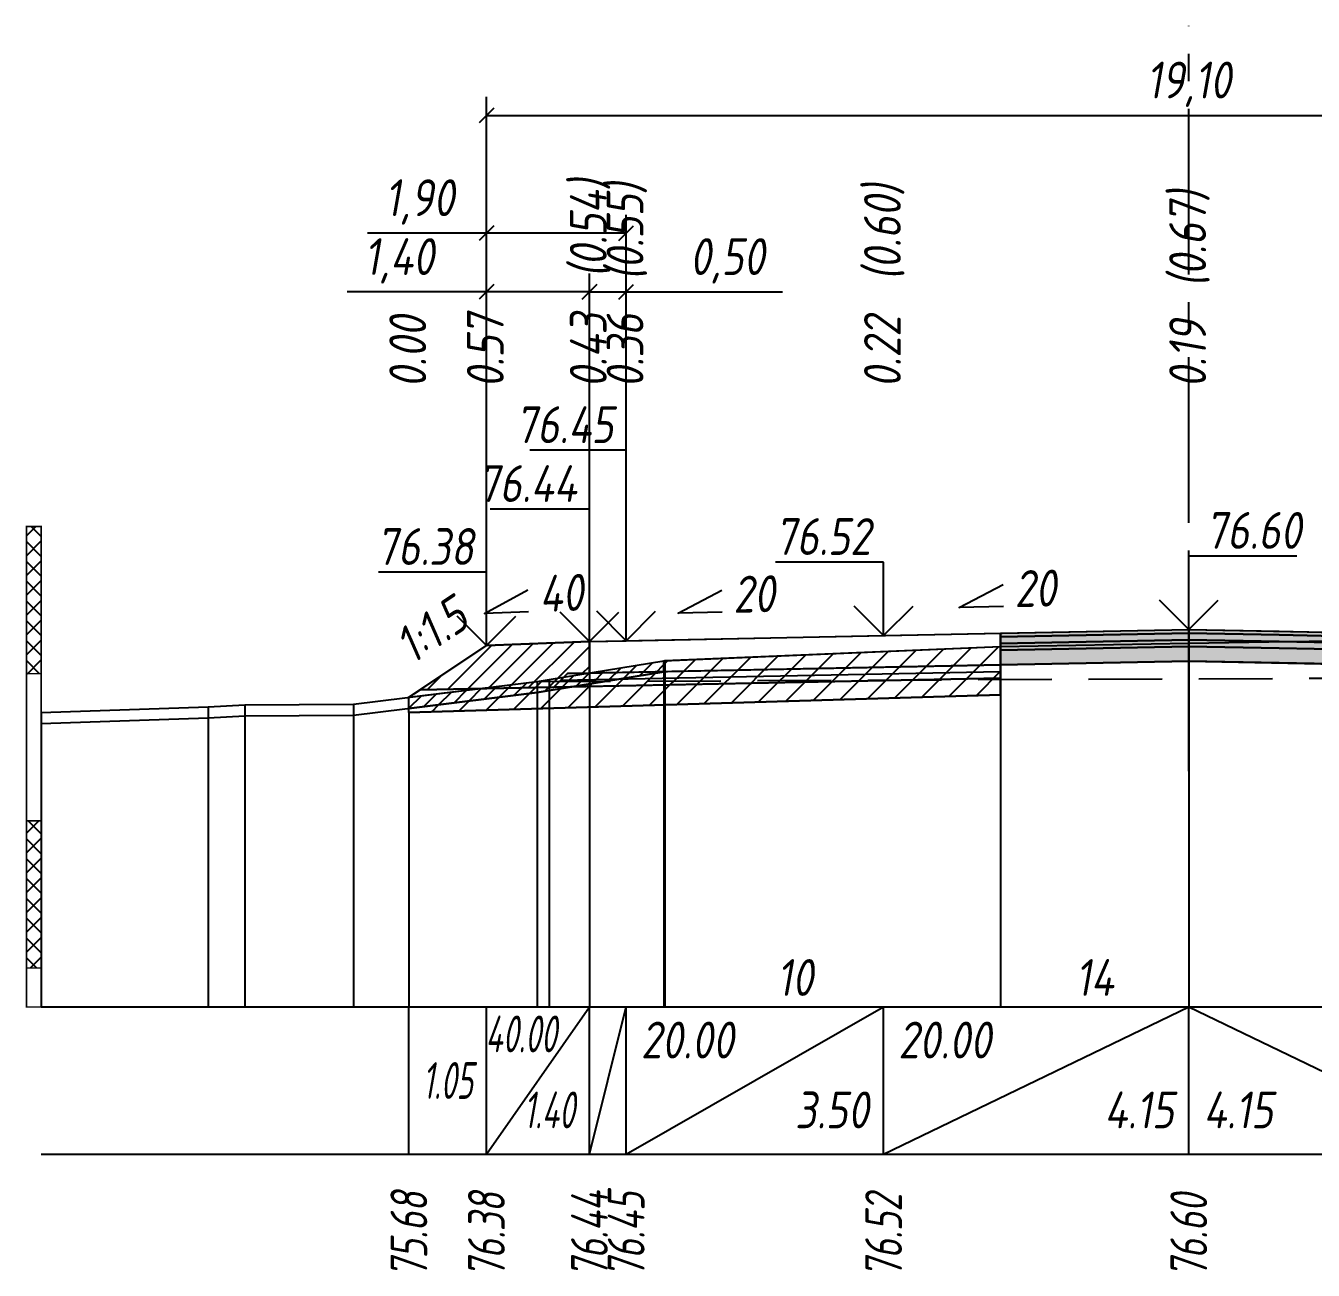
# Model space of a CAD drawing. Extents: x -717 to 1451, y -133302 to 233.
# Drawn here: x 78.9 to 166.5, y -17169.9 to -17085.3 of the extents above; entities that cross this region are included whole.
import ezdxf
from ezdxf.enums import TextEntityAlignment as Align

# ---------------------------------------------------------------- set-up
doc = ezdxf.new("R2010")
doc.units = 0
doc.linetypes.add('осевая2', pattern=[1.125, 0.75, -0.125, 0.125, -0.125])
doc.linetypes.add('штриховая', pattern=[0.75, 0.5, -0.25])
for name, color, linetype in [('Интерполированный поперечник', 2, 'Continuous'), ('Код_514', 1, 'Continuous'), ('Контур_0', 7, 'Continuous'), ('Контур_2521', 7, 'Continuous'), ('Контур_2564', 7, 'Continuous'), ('Контур_2660', 7, 'Continuous'), ('Контур_2665', 7, 'Continuous'), ('Контур_400', 7, 'Continuous'), ('Контур_508', 7, 'Continuous'), ('Контур_512', 7, 'Continuous'), ('Контур_513', 7, 'Continuous'), ('Контур_818', 7, 'Continuous'), ('Красный поперечник', 1, 'Continuous'), ('Линейка абсолютных высот', 7, 'Continuous'), ('Объём_2501', 7, 'Continuous'), ('Объём_2564', 7, 'Continuous'), ('Объём_2650', 7, 'Continuous'), ('Объём_2660', 7, 'Continuous'), ('Объём_2661', 7, 'Continuous'), ('Объём_2665', 7, 'Continuous'), ('Объём_2666', 7, 'Continuous'), ('Объём_2667', 7, 'Continuous'), ('Объём_2668', 7, 'Continuous'), ('Объём_2669', 7, 'Continuous'), ('Объём_2675', 7, 'Continuous'), ('Объём_2753', 7, 'Continuous'), ('Ось', 1, 'осевая2'), ('Откосы', 7, 'Continuous'), ('Отметки покрытия', 7, 'Continuous'), ('Рабочие отметки', 7, 'Continuous'), ('Рабочие отметки доп.', 7, 'Continuous'), ('Слои выравнивания', 7, 'Continuous'), ('Таблица', 7, 'Continuous'), ('Уклоны проезжей части', 7, 'Continuous'), ('Черный поперечник', 3, 'Continuous')]:
    doc.layers.add(name, color=color, linetype=linetype)
for name, color, linetype, true_color in [('Контур_2540', 2, 'Continuous', 0xffff00), ('Контур_2560', 2, 'Continuous', 0xffff00), ('Контур_2561', 7, 'Continuous', 0xff8040), ('Контур_2562', 3, 'Continuous', 0x00ff00), ('Контур_2563', 7, 'Continuous', 0xff8000), ('Контур_2570', 7, 'Continuous', 0x80ff00), ('Контур_2725', 7, 'Continuous', 0x323232), ('Контур_2736', 4, 'Continuous', 0x00ffff), ('Контур_2737', 4, 'Continuous', 0x00ffff), ('Контур_2738', 4, 'Continuous', 0x00ffff), ('Контур_2739', 4, 'Continuous', 0x00ffff), ('Контур_2741', 4, 'Continuous', 0x00ffff), ('Контур_2742', 4, 'Continuous', 0x00ffff), ('Контур_2743', 4, 'Continuous', 0x00ffff), ('Контур_2744', 7, 'Continuous', 0xa4ffff), ('Контур_2745', 7, 'Continuous', 0xa4ffff), ('Контур_2747', 4, 'Continuous', 0x00ffff), ('Контур_2748', 4, 'Continuous', 0x00ffff), ('Контур_2749', 4, 'Continuous', 0x00ffff), ('Контур_2750', 4, 'Continuous', 0x00ffff), ('Контур_2751', 4, 'Continuous', 0x00ffff), ('Контур_2752', 4, 'Continuous', 0x00ffff), ('Контур_2760', 7, 'Continuous', 0x323232), ('Контур_2761', 7, 'Continuous', 0x323232), ('Контур_2762', 7, 'Continuous', 0x323232), ('Контур_2763', 7, 'Continuous', 0x323232), ('Контур_402', 7, 'Continuous', 0xff6464), ('Контур_703', 4, 'Continuous', 0x00ffff), ('Контур_705', 4, 'Continuous', 0x00ffff), ('Контур_707', 4, 'Continuous', 0x00ffff), ('Контур_720', 131, 'Continuous', 0xaaffff), ('Объём_2500', 7, 'Continuous', 0xc0c0c0), ('Объём_2520', 7, 'Continuous', 0x80ffff), ('Объём_2540', 2, 'Continuous', 0xffff00), ('Объём_2560', 2, 'Continuous', 0xffff00), ('Объём_2561', 7, 'Continuous', 0xff8040), ('Объём_2562', 3, 'Continuous', 0x00ff00), ('Объём_2563', 7, 'Continuous', 0xff8000), ('Объём_2570', 7, 'Continuous', 0x80ff00), ('Объём_2600', 7, 'Continuous', 0x808000), ('Объём_2746', 2, 'Continuous', 0xffff00)]:
    doc.layers.add(name, color=color, linetype=linetype, true_color=true_color)
doc.styles.get("Standard").update_dxf_attribs({"font": 'txt', "height": 2.5})
doc.styles.add('М', font='romand.shx', dxfattribs={"width": 0.8, "oblique": 10, "height": 2.5})
doc.dimstyles.new('ISO-25', dxfattribs={"dimtxt": 2.5, "dimasz": 2.5, "dimexe": 1.25, "dimexo": 0.625, "dimtad": 1, "dimtxsty": 'Standard', "dimcen": 2.5, "dimadec": 0, "dimazin": 0, "dimtfac": 1, "dimtmove": 0, "dimatfit": 3, "dimfxl": 1, "dimarcsym": 0})

# ---------------------------------------------------------------- blocks, each defined once
blk = doc.blocks.new('_Oblique')
at = {"color": 0, "linetype": 'ByBlock', "lineweight": -2}
blk.add_line((-0.5, -0.5), (0.5, 0.5), dxfattribs=at)
blk = doc.blocks.new('*D402')
at = {"color": 0, "lineweight": -2, "transparency": 16777216}
for p, q in [((110.274, -17126.882), (110.274, -17102.162)), ((117.274, -17126.602), (117.274, -17102.162)), ((110.274, -17103.412), (100.799, -17103.412)), ((117.274, -17103.412), (110.274, -17103.412))]:
    blk.add_line(p, q, dxfattribs=at)
at = {"layer": 'Defpoints', "color": 0, "transparency": 16777216}
for p in [(117.274, -17103.412), (117.274, -17127.227), (110.274, -17127.507)]:
    blk.add_point(p, dxfattribs=at)
at = {"color": 0, "lineweight": -2, "transparency": 16777216, "rotation": 180}
blk.add_blockref('_Oblique', (110.274, -17103.412), dxfattribs=at)
at = {"color": 0, "lineweight": -2, "transparency": 16777216}
blk.add_blockref('_Oblique', (117.274, -17103.412), dxfattribs=at)
at = {"color": 0, "transparency": 16777216, "insert": (104.339, -17101.299), "char_height": 2.5, "width": 8.75, "attachment_point": 5, "style": 'М'}
blk.add_mtext('1,40', dxfattribs=at)
blk = doc.blocks.new('*D404')
at = {"color": 0, "lineweight": -2, "transparency": 16777216}
for p, q in [((117.274, -17126.602), (117.274, -17102.162)), ((119.774, -17126.552), (119.774, -17102.162)), ((117.274, -17103.412), (119.774, -17103.412)), ((119.774, -17103.412), (130.41, -17103.412))]:
    blk.add_line(p, q, dxfattribs=at)
at = {"layer": 'Defpoints', "color": 0, "transparency": 16777216}
for p in [(119.774, -17103.412), (117.274, -17127.227), (119.774, -17127.177)]:
    blk.add_point(p, dxfattribs=at)
at = {"color": 0, "lineweight": -2, "transparency": 16777216, "rotation": 180}
blk.add_blockref('_Oblique', (117.274, -17103.412), dxfattribs=at)
at = {"color": 0, "lineweight": -2, "transparency": 16777216}
blk.add_blockref('_Oblique', (119.774, -17103.412), dxfattribs=at)
at = {"color": 0, "transparency": 16777216, "insert": (126.649, -17101.299), "char_height": 2.5, "width": 9.16667, "attachment_point": 5, "style": 'М'}
blk.add_mtext('0,50', dxfattribs=at)
blk = doc.blocks.new('*D407')
at = {"color": 0, "lineweight": -2, "transparency": 16777216}
for p, q in [((110.274, -17126.882), (110.274, -17098.162)), ((119.774, -17126.552), (119.774, -17098.162)), ((110.274, -17099.412), (102.193, -17099.412)), ((119.774, -17099.412), (110.274, -17099.412))]:
    blk.add_line(p, q, dxfattribs=at)
at = {"layer": 'Defpoints', "color": 0, "transparency": 16777216}
for p in [(119.774, -17099.412), (119.774, -17127.177), (110.274, -17127.507)]:
    blk.add_point(p, dxfattribs=at)
at = {"color": 0, "lineweight": -2, "transparency": 16777216, "rotation": 180}
blk.add_blockref('_Oblique', (110.274, -17099.412), dxfattribs=at)
at = {"color": 0, "lineweight": -2, "transparency": 16777216}
blk.add_blockref('_Oblique', (119.774, -17099.412), dxfattribs=at)
at = {"color": 0, "transparency": 16777216, "insert": (105.733, -17097.299), "char_height": 2.5, "width": 8.75, "attachment_point": 5, "style": 'М'}
blk.add_mtext('1,90', dxfattribs=at)
blk = doc.blocks.new('*D408')
at = {"color": 0, "lineweight": -2, "transparency": 16777216}
for p, q in [((110.274, -17126.882), (110.274, -17090.162)), ((205.774, -17126.882), (205.774, -17090.162)), ((110.274, -17091.412), (205.774, -17091.412))]:
    blk.add_line(p, q, dxfattribs=at)
at = {"layer": 'Defpoints', "color": 0, "transparency": 16777216}
for p in [(205.774, -17091.412), (110.274, -17127.507), (205.774, -17127.507)]:
    blk.add_point(p, dxfattribs=at)
at = {"color": 0, "lineweight": -2, "transparency": 16777216, "rotation": 180}
blk.add_blockref('_Oblique', (110.274, -17091.412), dxfattribs=at)
at = {"color": 0, "lineweight": -2, "transparency": 16777216}
blk.add_blockref('_Oblique', (205.774, -17091.412), dxfattribs=at)
at = {"color": 0, "transparency": 16777216, "insert": (158.024, -17089.299), "char_height": 2.5, "width": 10.41667, "attachment_point": 5, "style": 'М'}
blk.add_mtext('19,10', dxfattribs=at)

msp = doc.modelspace()

# ---------------------------------------------------------------- hatches: boundary and pattern name
at = {"layer": 'Линейка абсолютных высот'}
h = msp.add_hatch(dxfattribs=at)
h.set_pattern_fill('ANSI37', scale=0.3, style=0)
h.paths.add_polyline_path([(80, -17129.353), (80, -17119.353), (79, -17119.353), (79, -17129.353)])
h = msp.add_hatch(dxfattribs=at)
h.set_pattern_fill('ANSI37', scale=0.3, style=0)
h.paths.add_polyline_path([(80, -17149.353), (80, -17139.353), (79, -17139.353), (79, -17149.353)])
at = {"layer": 'Объём_2563'}
h = msp.add_hatch(dxfattribs=at)
h.set_pattern_fill('ANSI31', color=256, scale=0.3)
h.paths.add_polyline_path([(110.274, -17127.445), (117.274, -17127.165), (117.274, -17129.315), (115.774, -17129.345), (114.855, -17130.263), (105.774, -17130.445)])
at = {"layer": 'Объём_2570'}
h = msp.add_hatch(dxfattribs=at)
h.set_pattern_fill('ANSI31', color=256, scale=0.2)
h.paths.add_polyline_path([(122.335, -17129.22), (114.533, -17130.505), (113.711, -17130.634), (105, -17131.71), (105, -17130.96), (113.711, -17129.884), (114.533, -17129.755), (122.335, -17128.47)])
at = {"layer": 'Объём_2600'}
h = msp.add_hatch(dxfattribs=at)
h.set_pattern_fill('ANSI31', color=6, scale=0.4)
h.paths.add_polyline_path([(113.711, -17130.634), (114.533, -17130.505), (122.335, -17129.22), (122.335, -17128.47), (145.232, -17127.505), (145.232, -17130.784), (105, -17131.99), (105, -17131.71)])
at = {"layer": 'Слои выравнивания'}
for color, points in [(2, [(145.232, -17126.606), (158.024, -17126.35), (158.024, -17126.6), (145.232, -17126.856)]), (2, [(158.024, -17126.35), (164.178, -17126.473), (168.932, -17126.568), (169.316, -17126.576), (178.774, -17126.765), (193.935, -17127.068), (193.935, -17127.318), (178.774, -17127.015), (169.316, -17126.826), (168.932, -17126.818), (164.178, -17126.723), (158.024, -17126.6)]), (3, [(145.232, -17126.856), (158.024, -17126.6), (158.024, -17127.05), (145.232, -17127.306)]), (4, [(145.232, -17127.306), (158.024, -17127.05), (158.024, -17127.5), (145.232, -17127.756)]), (3, [(158.024, -17126.6), (164.178, -17126.723), (168.932, -17126.818), (169.316, -17126.826), (178.774, -17127.015), (193.935, -17127.318), (193.935, -17127.768), (178.774, -17127.465), (169.316, -17127.276), (168.932, -17127.268), (164.178, -17127.173), (158.024, -17127.05)]), (4, [(158.024, -17127.05), (164.178, -17127.173), (168.932, -17127.268), (169.316, -17127.276), (178.774, -17127.465), (193.935, -17127.768), (193.935, -17128.218), (178.774, -17127.915), (169.316, -17127.726), (168.932, -17127.718), (164.178, -17127.623), (158.024, -17127.5)]), (5, [(145.232, -17127.756), (158.024, -17127.5), (158.024, -17128.5), (145.232, -17128.756)]), (5, [(158.024, -17127.5), (164.178, -17127.623), (168.932, -17127.718), (169.316, -17127.726), (178.774, -17127.915), (193.935, -17128.218), (193.935, -17129.218), (178.774, -17128.915), (169.316, -17128.726), (168.932, -17128.718), (164.178, -17128.623), (158.024, -17128.5)])]:
    msp.add_hatch(color=color, dxfattribs=at).paths.add_polyline_path(points)

# ---------------------------------------------------------------- linework, layer by layer
at = {"layer": 'Интерполированный поперечник', "linetype": 'штриховая', "ltscale": 10, "flags": 128}
msp.add_lwpolyline([(113.711, -17129.884), (224.795, -17129.413)], dxfattribs=at)
at = {"layer": 'Код_514'}
for p, q in [((105, -17162), (105, -17152)), ((110.274, -17162), (110.274, -17152)), ((110.274, -17162), (117.274, -17152)), ((117.274, -17162), (117.274, -17152)), ((117.274, -17162), (119.774, -17152)), ((119.774, -17162), (119.774, -17152)), ((119.774, -17162), (137.274, -17152)), ((137.274, -17162), (137.274, -17152)), ((137.274, -17162), (158.024, -17152)), ((158.024, -17162), (158.024, -17152)), ((158.024, -17152), (178.774, -17162))]:
    msp.add_line(p, q, dxfattribs=at)
at = {"layer": 'Контур_0', "flags": 128}
for points in [[(117.274, -17127.165), (145.232, -17126.606), (145.232, -17128.756), (117.274, -17129.315), (117.274, -17127.165), (117.274, -17127.165)], [(110.274, -17127.445), (105, -17130.96), (105, -17130.96), (105, -17130.96), (105, -17130.96), (105, -17130.96), (105, -17130.96), (105, -17130.96), (105, -17130.96), (105, -17130.96), (105, -17130.96), (105, -17130.96), (105, -17130.96), (105, -17130.96), (105, -17130.96), (105, -17130.96)], [(110.274, -17127.445), (105, -17130.96), (105, -17130.96), (105, -17130.96), (105, -17130.96), (105, -17130.96), (105, -17130.96), (105, -17130.96), (105, -17130.96), (105, -17130.96), (105, -17130.96), (105, -17130.96), (105, -17130.96), (105, -17130.96), (105, -17130.96), (105, -17130.96), (105, -17130.96), (105, -17130.96), (105, -17130.96), (105, -17130.96), (105, -17130.96), (105, -17130.96), (105, -17130.96), (105, -17130.96), (105, -17130.96), (105, -17130.96), (105, -17130.96), (105, -17130.96), (105, -17130.96), (105, -17130.96)], [(115.774, -17129.345), (145.232, -17128.756), (145.232, -17129.656), (114.855, -17130.263), (115.774, -17129.345), (115.774, -17129.345)], [(105.774, -17130.445), (114.855, -17130.263), (115.774, -17129.345), (117.274, -17129.315)]]:
    msp.add_lwpolyline(points, dxfattribs=at)
at = {"layer": 'Контур_2521', "color": 250, "flags": 128}
msp.add_lwpolyline([(115.314, -17129.804), (145.232, -17129.206)], dxfattribs=at)
at = {"layer": 'Контур_2540', "flags": 128}
msp.add_lwpolyline([(105.774, -17130.445), (145.232, -17129.656), (145.232, -17130.784), (105, -17131.99), (105, -17130.96), (105.774, -17130.445), (105.774, -17130.445)], dxfattribs=at)
at = {"layer": 'Контур_2560', "flags": 128}
msp.add_lwpolyline([(110.274, -17127.445), (110.274, -17127.445), (110.274, -17127.445), (117.274, -17127.165)], dxfattribs=at)
at = {"layer": 'Контур_2561', "flags": 128}
msp.add_lwpolyline([(117.274, -17127.165), (117.274, -17127.165), (110.274, -17127.445), (110.274, -17127.445), (117.274, -17127.165)], dxfattribs=at)
at = {"layer": 'Контур_2562', "flags": 128}
msp.add_lwpolyline([(110.274, -17127.445), (110.274, -17127.445), (110.274, -17127.445), (110.274, -17127.445), (110.274, -17127.445)], dxfattribs=at)
at = {"layer": 'Контур_2563', "flags": 128}
msp.add_lwpolyline([(110.274, -17127.445), (117.274, -17127.165), (117.274, -17129.315), (115.774, -17129.345), (114.855, -17130.263), (105.774, -17130.445), (110.274, -17127.445), (110.274, -17127.445)], dxfattribs=at)
at = {"layer": 'Контур_2564', "flags": 128}
msp.add_lwpolyline([(110.274, -17127.445), (117.274, -17127.165)], dxfattribs=at)
at = {"layer": 'Контур_2570', "flags": 128}
msp.add_lwpolyline([(80, -17132.75), (91.358, -17132.352), (93.854, -17132.226), (101.223, -17132.177), (113.711, -17130.634), (113.711, -17130.634), (114.533, -17130.505), (122.335, -17129.22), (122.335, -17128.47), (122.405, -17128.466), (145.232, -17127.505), (158.024, -17127.281), (168.932, -17127.09)], dxfattribs=at)
at = {"layer": 'Контур_2660', "flags": 128}
msp.add_lwpolyline([(105, -17131.99), (145.232, -17130.784)], dxfattribs=at)
at = {"layer": 'Контур_2665', "flags": 128}
msp.add_lwpolyline([(110.274, -17127.445), (110.274, -17127.445)], dxfattribs=at)
at = {"layer": 'Контур_2725', "flags": 128}
msp.add_lwpolyline([(145.232, -17128.756), (158.024, -17128.5), (164.178, -17128.623), (168.932, -17128.718), (169.316, -17128.726), (178.774, -17128.915), (193.935, -17129.218)], dxfattribs=at)
at = {"layer": 'Контур_2736', "flags": 128}
msp.add_lwpolyline([(110.274, -17127.445), (105, -17130.96)], dxfattribs=at)
at = {"layer": 'Контур_2737', "flags": 128}
msp.add_lwpolyline([(105, -17130.96), (105, -17130.96)], dxfattribs=at)
at = {"layer": 'Контур_2738', "flags": 128}
msp.add_lwpolyline([(105, -17130.96), (105, -17130.96)], dxfattribs=at)
at = {"layer": 'Контур_2739', "flags": 128}
msp.add_lwpolyline([(105, -17130.96), (105, -17130.96)], dxfattribs=at)
at = {"layer": 'Контур_2741', "flags": 128}
msp.add_lwpolyline([(105, -17130.96), (105, -17130.96)], dxfattribs=at)
at = {"layer": 'Контур_2742', "flags": 128}
msp.add_lwpolyline([(105, -17130.96), (105, -17130.96)], dxfattribs=at)
at = {"layer": 'Контур_2743', "flags": 128}
msp.add_lwpolyline([(105, -17130.96), (105, -17130.96)], dxfattribs=at)
at = {"layer": 'Контур_2744', "flags": 128}
msp.add_lwpolyline([(105, -17130.96), (105, -17130.96)], dxfattribs=at)
msp.add_lwpolyline([(105, -17130.96), (105, -17130.96)], dxfattribs=at)
msp.add_lwpolyline([(105, -17130.96), (105, -17130.96)], dxfattribs=at)
msp.add_lwpolyline([(105, -17130.96), (105, -17130.96)], dxfattribs=at)
msp.add_lwpolyline([(105, -17130.96), (105, -17130.96)], dxfattribs=at)
msp.add_lwpolyline([(105, -17130.96), (105, -17130.96)], dxfattribs=at)
at = {"layer": 'Контур_2745', "flags": 128}
msp.add_lwpolyline([(105, -17130.96), (105, -17130.96)], dxfattribs=at)
msp.add_lwpolyline([(105, -17130.96), (105, -17130.96)], dxfattribs=at)
msp.add_lwpolyline([(105, -17130.96), (105, -17130.96)], dxfattribs=at)
msp.add_lwpolyline([(105, -17130.96), (105, -17130.96)], dxfattribs=at)
msp.add_lwpolyline([(105, -17130.96), (105, -17130.96)], dxfattribs=at)
msp.add_lwpolyline([(105, -17130.96), (105, -17130.96)], dxfattribs=at)
at = {"layer": 'Контур_2747', "flags": 128}
msp.add_lwpolyline([(105, -17130.96), (105, -17130.96)], dxfattribs=at)
at = {"layer": 'Контур_2748', "flags": 128}
msp.add_lwpolyline([(105, -17130.96), (105, -17130.96)], dxfattribs=at)
at = {"layer": 'Контур_2749', "flags": 128}
msp.add_lwpolyline([(105, -17130.96), (105, -17130.96)], dxfattribs=at)
at = {"layer": 'Контур_2750', "flags": 128}
msp.add_lwpolyline([(105, -17130.96), (105, -17130.96)], dxfattribs=at)
at = {"layer": 'Контур_2751', "flags": 128}
msp.add_lwpolyline([(105, -17130.96), (105, -17130.96)], dxfattribs=at)
at = {"layer": 'Контур_2752', "flags": 128}
msp.add_lwpolyline([(105, -17130.96), (105, -17130.96)], dxfattribs=at)
at = {"layer": 'Контур_2760', "flags": 128}
msp.add_lwpolyline([(145.232, -17126.606), (158.024, -17126.35), (164.178, -17126.473), (168.932, -17126.568), (169.316, -17126.576), (178.774, -17126.765), (193.935, -17127.068)], dxfattribs=at)
at = {"layer": 'Контур_2761', "flags": 128}
msp.add_lwpolyline([(145.232, -17126.856), (158.024, -17126.6), (164.178, -17126.723), (168.932, -17126.818), (169.316, -17126.826), (178.774, -17127.015), (193.935, -17127.318)], dxfattribs=at)
at = {"layer": 'Контур_2762', "flags": 128}
msp.add_lwpolyline([(145.232, -17127.306), (158.024, -17127.05), (164.178, -17127.173), (168.932, -17127.268), (169.316, -17127.276), (178.774, -17127.465), (193.935, -17127.768)], dxfattribs=at)
at = {"layer": 'Контур_2763', "flags": 128}
msp.add_lwpolyline([(145.232, -17127.756), (158.024, -17127.5), (164.178, -17127.623), (168.932, -17127.718), (169.316, -17127.726), (178.774, -17127.915), (193.935, -17128.218)], dxfattribs=at)
at = {"layer": 'Контур_400', "flags": 128}
for points in [[(117.274, -17127.165), (119.774, -17127.115), (119.774, -17127.115), (119.774, -17127.115), (119.774, -17127.115), (119.774, -17127.115), (119.774, -17127.115), (137.274, -17126.765), (158.024, -17126.35)], [(158.024, -17126.35), (178.774, -17126.765), (196.274, -17127.115), (196.274, -17127.115), (196.274, -17127.115), (196.274, -17127.115), (196.274, -17127.115), (196.274, -17127.115), (198.774, -17127.165)]]:
    msp.add_lwpolyline(points, dxfattribs=at)
at = {"layer": 'Контур_402', "flags": 128}
msp.add_lwpolyline([(105, -17131.99), (145.232, -17130.784), (145.232, -17128.756), (158.024, -17128.5), (193.935, -17129.218), (193.935, -17131.477), (212.665, -17132.039)], dxfattribs=at)
at = {"layer": 'Контур_508', "flags": 128}
msp.add_lwpolyline([(105, -17131.99), (145.232, -17130.784), (145.232, -17128.756), (158.024, -17128.5), (193.935, -17129.218), (193.935, -17131.477), (212.665, -17132.039), (212.665, -17131.762), (214.25, -17131.762), (217.729, -17129.443)], dxfattribs=at)
at = {"layer": 'Контур_512', "flags": 128}
msp.add_lwpolyline([(105, -17131.99), (145.232, -17130.784)], dxfattribs=at)
at = {"layer": 'Контур_513', "flags": 128}
msp.add_lwpolyline([(105, -17131.99), (145.232, -17130.784), (145.232, -17128.756), (158.024, -17128.5), (193.935, -17129.218), (193.935, -17131.477), (212.665, -17132.039), (212.665, -17131.762), (214.25, -17131.762), (217.729, -17129.443)], dxfattribs=at)
at = {"layer": 'Контур_703', "flags": 128}
for points in [[(110.274, -17127.445), (105, -17130.96)], [(105, -17130.96), (105, -17130.96)]]:
    msp.add_lwpolyline(points, dxfattribs=at)
at = {"layer": 'Контур_705', "flags": 128}
msp.add_lwpolyline([(105, -17130.96), (105, -17130.96)], dxfattribs=at)
at = {"layer": 'Контур_707', "flags": 128}
msp.add_lwpolyline([(105, -17130.96), (105, -17130.96)], dxfattribs=at)
at = {"layer": 'Контур_720', "flags": 128}
msp.add_lwpolyline([(105, -17130.96), (105, -17130.96)], dxfattribs=at)
at = {"layer": 'Контур_818', "flags": 128}
msp.add_lwpolyline([(105, -17131.71), (113.711, -17130.634), (113.711, -17130.634), (114.533, -17130.505), (122.335, -17129.22), (122.335, -17128.47), (122.405, -17128.466), (145.232, -17127.505), (158.024, -17127.281), (168.932, -17127.09), (169.316, -17127.097), (193.935, -17127.538), (194.787, -17127.578), (216.166, -17128.701), (216.166, -17129.451), (216.79, -17129.509), (217.729, -17129.586)], dxfattribs=at)
at = {"layer": 'Красный поперечник'}
for p, q in [((137.274, -17126.765), (158.024, -17126.35)), ((158.024, -17126.35), (178.774, -17126.765)), ((110.274, -17127.445), (117.274, -17127.165)), ((117.274, -17127.165), (119.774, -17127.115)), ((119.774, -17127.115), (137.274, -17126.765)), ((105, -17130.96), (110.274, -17127.445)), ((145.232, -17130.784), (145.232, -17152)), ((105, -17131.99), (105, -17152))]:
    msp.add_line(p, q, dxfattribs=at)
at = {"layer": 'Линейка абсолютных высот', "color": 7, "const_width": 0.1, "flags": 128}
for points in [[(80, -17129.353), (80, -17119.353), (79, -17119.353), (79, -17129.353), (80, -17129.353)], [(80, -17139.353), (80, -17129.353), (79, -17129.353), (79, -17139.353), (80, -17139.353)], [(80, -17149.353), (80, -17139.353), (79, -17139.353), (79, -17149.353), (80, -17149.353)], [(80, -17152), (80, -17149.353), (79, -17149.353), (79, -17152), (80, -17152)]]:
    msp.add_lwpolyline(points, dxfattribs=at)
at = {"layer": 'Объём_2500', "flags": 128}
msp.add_lwpolyline([(117.274, -17127.165), (145.232, -17126.606), (145.232, -17128.756), (117.274, -17129.315), (117.274, -17127.165), (117.274, -17127.165)], dxfattribs=at)
at = {"layer": 'Объём_2501', "flags": 128}
for points in [[(117.274, -17127.165), (119.774, -17127.115), (119.774, -17127.115), (119.774, -17127.115), (119.774, -17127.115), (119.774, -17127.115), (119.774, -17127.115), (137.274, -17126.765), (158.024, -17126.35)], [(158.024, -17126.35), (178.774, -17126.765), (196.274, -17127.115), (196.274, -17127.115), (196.274, -17127.115), (196.274, -17127.115), (196.274, -17127.115), (196.274, -17127.115), (198.774, -17127.165)]]:
    msp.add_lwpolyline(points, dxfattribs=at)
at = {"layer": 'Объём_2520', "color": 250, "flags": 128}
msp.add_lwpolyline([(115.774, -17129.345), (145.232, -17128.756), (145.232, -17129.656), (114.855, -17130.263), (115.774, -17129.345), (115.774, -17129.345)], dxfattribs=at)
at = {"layer": 'Объём_2540', "flags": 128}
msp.add_lwpolyline([(105.774, -17130.445), (145.232, -17129.656), (145.232, -17130.784), (105, -17131.99), (105, -17130.96), (105.774, -17130.445), (105.774, -17130.445)], dxfattribs=at)
at = {"layer": 'Объём_2560', "flags": 128}
msp.add_lwpolyline([(110.274, -17127.445), (110.274, -17127.445), (110.274, -17127.445), (117.274, -17127.165)], dxfattribs=at)
at = {"layer": 'Объём_2561', "flags": 128}
msp.add_lwpolyline([(117.274, -17127.165), (117.274, -17127.165), (110.274, -17127.445), (110.274, -17127.445), (117.274, -17127.165)], dxfattribs=at)
at = {"layer": 'Объём_2562', "flags": 128}
msp.add_lwpolyline([(110.274, -17127.445), (110.274, -17127.445), (110.274, -17127.445), (110.274, -17127.445), (110.274, -17127.445)], dxfattribs=at)
at = {"layer": 'Объём_2563', "color": 250, "flags": 128}
msp.add_lwpolyline([(110.274, -17127.445), (117.274, -17127.165), (117.274, -17129.315), (115.774, -17129.345), (114.855, -17130.263), (105.774, -17130.445), (110.274, -17127.445), (110.274, -17127.445)], dxfattribs=at)
at = {"layer": 'Объём_2564', "flags": 128}
msp.add_lwpolyline([(110.274, -17127.445), (117.274, -17127.165)], dxfattribs=at)
at = {"layer": 'Объём_2570', "flags": 128}
msp.add_lwpolyline([(122.335, -17129.22), (114.533, -17130.505), (113.711, -17130.634), (105, -17131.71), (105, -17130.96), (113.711, -17129.884), (114.533, -17129.755), (122.335, -17128.47), (122.335, -17129.22), (122.335, -17129.22)], dxfattribs=at)
at = {"layer": 'Объём_2650', "color": 6, "flags": 128}
msp.add_lwpolyline([(113.711, -17130.634), (114.533, -17130.505), (122.335, -17129.22), (122.335, -17128.47), (145.232, -17127.505), (145.232, -17130.784), (105, -17131.99), (105, -17131.71), (113.711, -17130.634), (113.711, -17130.634)], dxfattribs=at)
at = {"layer": 'Объём_2660', "flags": 128}
msp.add_lwpolyline([(105, -17131.99), (145.232, -17130.784)], dxfattribs=at)
at = {"layer": 'Объём_2661', "flags": 128}
msp.add_lwpolyline([(110.274, -17127.445), (105, -17130.96)], dxfattribs=at)
at = {"layer": 'Объём_2665', "flags": 128}
msp.add_lwpolyline([(110.274, -17127.445), (110.274, -17127.445)], dxfattribs=at)
at = {"layer": 'Объём_2666', "flags": 128}
msp.add_lwpolyline([(110.274, -17127.445), (105, -17130.96)], dxfattribs=at)
at = {"layer": 'Объём_2667', "flags": 128}
msp.add_lwpolyline([(105, -17130.96), (105, -17130.96)], dxfattribs=at)
msp.add_lwpolyline([(105, -17130.96), (105, -17130.96)], dxfattribs=at)
at = {"layer": 'Объём_2668', "flags": 128}
msp.add_lwpolyline([(105, -17130.96), (105, -17130.96)], dxfattribs=at)
msp.add_lwpolyline([(105, -17130.96), (105, -17130.96)], dxfattribs=at)
at = {"layer": 'Объём_2669', "flags": 128}
msp.add_lwpolyline([(105, -17130.96), (105, -17130.96)], dxfattribs=at)
msp.add_lwpolyline([(105, -17130.96), (105, -17130.96)], dxfattribs=at)
at = {"layer": 'Объём_2675', "flags": 128}
msp.add_lwpolyline([(105, -17130.96), (105, -17130.96)], dxfattribs=at)
msp.add_lwpolyline([(105, -17130.96), (105, -17130.96)], dxfattribs=at)
msp.add_lwpolyline([(105, -17130.96), (105, -17130.96)], dxfattribs=at)
msp.add_lwpolyline([(105, -17130.96), (105, -17130.96)], dxfattribs=at)
msp.add_lwpolyline([(105, -17130.96), (105, -17130.96)], dxfattribs=at)
msp.add_lwpolyline([(105, -17130.96), (105, -17130.96)], dxfattribs=at)
msp.add_lwpolyline([(105, -17130.96), (105, -17130.96)], dxfattribs=at)
msp.add_lwpolyline([(105, -17130.96), (105, -17130.96)], dxfattribs=at)
msp.add_lwpolyline([(105, -17130.96), (105, -17130.96)], dxfattribs=at)
msp.add_lwpolyline([(105, -17130.96), (105, -17130.96)], dxfattribs=at)
msp.add_lwpolyline([(105, -17130.96), (105, -17130.96)], dxfattribs=at)
msp.add_lwpolyline([(105, -17130.96), (105, -17130.96)], dxfattribs=at)
at = {"layer": 'Объём_2746', "flags": 128}
msp.add_lwpolyline([(113.711, -17130.634), (114.533, -17130.505), (122.335, -17129.22), (122.335, -17128.47), (145.232, -17127.505), (145.232, -17130.784), (105, -17131.99), (105, -17131.71), (113.711, -17130.634), (113.711, -17130.634)], dxfattribs=at)
at = {"layer": 'Объём_2753', "flags": 128}
msp.add_lwpolyline([(145.232, -17126.606), (145.232, -17126.606)], dxfattribs=at)
at = {"layer": 'Ось', "ltscale": 15}
msp.add_line((158.024, -17135.971), (158.024, -17085.321), dxfattribs=at)
at = {"layer": 'Откосы', "color": 1, "flags": 128}
for points in [[(113.138, -17125.153), (110.14, -17125.273), (113.078, -17123.654)], [(126.298, -17125.173), (123.298, -17125.233), (126.268, -17123.673)], [(145.423, -17124.791), (142.423, -17124.85), (145.393, -17123.291)]]:
    msp.add_lwpolyline(points, dxfattribs=at)
at = {"layer": 'Отметки покрытия', "color": 1}
for p, q in [((119.774, -17114.165), (113.224, -17114.165)), ((119.774, -17127.115), (119.774, -17114.165)), ((117.274, -17118.165), (110.524, -17118.165)), ((117.274, -17127.165), (117.274, -17118.165)), ((137.274, -17121.765), (129.924, -17121.765)), ((137.274, -17126.765), (137.274, -17121.765)), ((158.024, -17126.35), (158.024, -17121.35)), ((158.024, -17121.35), (165.374, -17121.35)), ((110.274, -17122.445), (102.924, -17122.445)), ((110.274, -17127.445), (110.274, -17122.445)), ((158.024, -17126.35), (156.024, -17124.35)), ((158.024, -17126.35), (160.024, -17124.35)), ((110.274, -17127.445), (108.274, -17125.445)), ((110.274, -17127.445), (112.274, -17125.445)), ((117.274, -17127.165), (115.274, -17125.165)), ((117.274, -17127.165), (119.274, -17125.165)), ((119.774, -17127.115), (117.774, -17125.115)), ((119.774, -17127.115), (121.774, -17125.115)), ((137.274, -17126.765), (135.274, -17124.765)), ((137.274, -17126.765), (139.274, -17124.765))]:
    msp.add_line(p, q, dxfattribs=at)
at = {"layer": 'Слои выравнивания'}
for p, q in [((158.024, -17126.35), (158.024, -17152)), ((117.274, -17127.165), (117.274, -17152)), ((145.232, -17126.606), (145.232, -17152))]:
    msp.add_line(p, q, dxfattribs=at)
at = {"layer": 'Слои выравнивания', "color": 2, "flags": 128}
for points in [[(145.232, -17126.606), (158.024, -17126.35), (158.024, -17126.6), (145.232, -17126.856)], [(158.024, -17126.35), (164.178, -17126.473), (168.932, -17126.568), (169.316, -17126.576), (178.774, -17126.765), (193.935, -17127.068), (193.935, -17127.318), (178.774, -17127.015), (169.316, -17126.826), (168.932, -17126.818), (164.178, -17126.723), (158.024, -17126.6)]]:
    msp.add_lwpolyline(points, close=True, dxfattribs=at)
at = {"layer": 'Слои выравнивания', "color": 3, "flags": 128}
for points in [[(145.232, -17126.856), (158.024, -17126.6), (158.024, -17127.05), (145.232, -17127.306)], [(158.024, -17126.6), (164.178, -17126.723), (168.932, -17126.818), (169.316, -17126.826), (178.774, -17127.015), (193.935, -17127.318), (193.935, -17127.768), (178.774, -17127.465), (169.316, -17127.276), (168.932, -17127.268), (164.178, -17127.173), (158.024, -17127.05)]]:
    msp.add_lwpolyline(points, close=True, dxfattribs=at)
at = {"layer": 'Слои выравнивания', "color": 4, "flags": 128}
for points in [[(145.232, -17127.306), (158.024, -17127.05), (158.024, -17127.5), (145.232, -17127.756)], [(158.024, -17127.05), (164.178, -17127.173), (168.932, -17127.268), (169.316, -17127.276), (178.774, -17127.465), (193.935, -17127.768), (193.935, -17128.218), (178.774, -17127.915), (169.316, -17127.726), (168.932, -17127.718), (164.178, -17127.623), (158.024, -17127.5)]]:
    msp.add_lwpolyline(points, close=True, dxfattribs=at)
at = {"layer": 'Слои выравнивания', "color": 5, "flags": 128}
for points in [[(145.232, -17127.756), (158.024, -17127.5), (158.024, -17128.5), (145.232, -17128.756)], [(158.024, -17127.5), (164.178, -17127.623), (168.932, -17127.718), (169.316, -17127.726), (178.774, -17127.915), (193.935, -17128.218), (193.935, -17129.218), (178.774, -17128.915), (169.316, -17128.726), (168.932, -17128.718), (164.178, -17128.623), (158.024, -17128.5)]]:
    msp.add_lwpolyline(points, close=True, dxfattribs=at)
at = {"layer": 'Таблица'}
for p, q in [((80, -17152), (242.729, -17152)), ((80, -17162), (242.729, -17162))]:
    msp.add_line(p, q, dxfattribs=at)
at = {"layer": 'Черный поперечник', "color": 7}
for p, q in [((158.024, -17127.281), (158.024, -17152)), ((145.232, -17127.505), (145.232, -17152)), ((122.335, -17128.47), (122.335, -17152)), ((122.405, -17128.466), (122.405, -17152)), ((113.711, -17129.884), (113.711, -17152)), ((114.533, -17129.755), (114.533, -17152)), ((91.358, -17131.602), (91.358, -17152)), ((93.854, -17131.476), (93.854, -17152)), ((101.223, -17131.427), (101.223, -17152)), ((80, -17132), (80, -17152))]:
    msp.add_line(p, q, dxfattribs=at)
at = {"layer": 'Черный поперечник', "flags": 128}
msp.add_lwpolyline([(80, -17132), (91.358, -17131.602), (93.854, -17131.476), (101.223, -17131.427), (113.711, -17129.884), (114.533, -17129.755), (122.335, -17128.47), (122.405, -17128.466), (145.232, -17127.505), (158.024, -17127.281), (168.932, -17127.09), (169.316, -17127.097), (193.935, -17127.538), (194.787, -17127.578), (216.166, -17128.701), (216.79, -17128.759), (224.795, -17129.413), (230.885, -17128.597), (233.861, -17128.228), (240.421, -17128.205), (242.729, -17128.087)], dxfattribs=at)

# ---------------------------------------------------------------- texts
at = {"layer": 'Код_514', "style": 'М', "oblique": 10}
for s, width, p in [('40.00', 0.6, (110.196, -17152.586)), ('20.00', 0.8, (120.774, -17153)), ('20.00', 0.8, (138.274, -17153))]:
    msp.add_text(s, height=2.5, dxfattribs=dict(at, width=width)).set_placement(p, align=Align.TOP_LEFT)
at = {"layer": 'Код_514', "style": 'М', "oblique": 10, "width": 0.6}
msp.add_text('1.05', height=2.5, dxfattribs=at).set_placement((107.637, -17157), align=Align.MIDDLE_CENTER)
at = {"layer": 'Код_514', "style": 'М', "oblique": 10}
for s, width, p in [('1.40', 0.6, (116.274, -17161)), ('3.50', 0.8, (136.274, -17161)), ('4.15', 0.8, (157.024, -17161))]:
    msp.add_text(s, height=2.5, dxfattribs=dict(at, width=width)).set_placement(p, align=Align.BOTTOM_RIGHT)
at = {"layer": 'Код_514', "style": 'М', "oblique": 10, "width": 0.8}
msp.add_text('4.15', height=2.5, dxfattribs=at).set_placement((159.024, -17161), align=Align.BOTTOM_LEFT)
at = {"layer": 'Код_514', "style": 'М', "oblique": 10, "width": 0.7}
for s, p in [('75.68', (105, -17170.382)), ('76.38', (110.274, -17170.382)), ('76.44', (117.274, -17170.382)), ('76.45', (119.774, -17170.382)), ('76.52', (137.274, -17170.382)), ('76.60', (158.024, -17170.382))]:
    msp.add_text(s, height=2.5, rotation=90, dxfattribs=at).set_placement(p, align=Align.MIDDLE_LEFT)
at = {"layer": 'Отметки покрытия', "color": 1, "style": 'М', "oblique": 10, "width": 0.8}
for s, p in [('76.45', (118.915, -17114.433)), ('76.44', (116.415, -17118.433)), ('76.38', (109.415, -17122.713)), ('76.52', (136.415, -17122.033))]:
    msp.add_text(s, height=2.5, dxfattribs=at).set_placement(p, align=Align.BOTTOM_RIGHT)
msp.add_text('76.60', height=2.5, dxfattribs=at).set_placement((159.165, -17121.618), align=Align.BOTTOM_LEFT)
at = {"layer": 'Рабочие отметки', "color": 1, "style": 'М', "oblique": 10, "width": 0.8}
for s, p in [('0.00', (104.922, -17109.915)), ('0.57', (110.196, -17109.915)), ('0.43', (117.196, -17109.915)), ('0.36', (119.696, -17109.915)), ('0.22', (137.196, -17109.915)), ('0.19', (157.946, -17109.915))]:
    msp.add_text(s, height=2.5, rotation=90, dxfattribs=at).set_placement(p, align=Align.MIDDLE_LEFT)
at = {"layer": 'Рабочие отметки доп.', "color": 1, "style": 'М', "oblique": 10, "width": 0.8}
for s, p in [('(0.54)', (117.196, -17102.415)), ('(0.55)', (119.696, -17102.615)), ('(0.60)', (137.196, -17102.615)), ('(0.67)', (157.946, -17103.065))]:
    msp.add_text(s, height=2.5, rotation=90, dxfattribs=at).set_placement(p, align=Align.MIDDLE_LEFT)
at = {"layer": 'Слои выравнивания', "style": 'М', "oblique": 10, "width": 0.8}
for s, p in [('10', (131.253, -17152)), ('14', (151.628, -17152))]:
    msp.add_text(s, height=2.5, dxfattribs=at).set_placement(p, align=Align.BOTTOM_CENTER)
at = {"layer": 'Уклоны проезжей части', "color": 1, "style": 'М', "oblique": 10, "width": 0.8}
for s, rotation, p in [('40', 2.29061, (115.442, -17125.869)), ('20', 1.14576, (128.504, -17125.94)), ('20', 1.14576, (147.629, -17125.557)), ('1:1.5', 33.69007, (107.658, -17128.033))]:
    msp.add_text(s, height=2.5, rotation=rotation, dxfattribs=at).set_placement(p, align=Align.BOTTOM_CENTER)

# ---------------------------------------------------------------- dimensions: what is measured, and where the dimension line sits
at = {"color": 5}
dim = msp.add_linear_dim(base=(205.774, -17091.412), p1=(110.274, -17127.507), p2=(205.774, -17127.507), angle=180, dimstyle='ISO-25', override={"dimasz": 1, "dimlfac": 0.2, "dimzin": 0, "dimtxsty": 'М', "dimblk1": 'Oblique', "dimblk2": 'Oblique', "dimsah": 1}, dxfattribs=at)
dim.commit()
dim.dimension.update_dxf_attribs({"geometry": '*D408', "text_midpoint": (158.024, -17089.299)})
for base, p1, p2, picture, middle in [((119.774, -17099.412), (110.274, -17127.507), (119.774, -17127.177), '*D407', (105.733, -17099.412)), ((117.274, -17103.412), (110.274, -17127.507), (117.274, -17127.227), '*D402', (104.339, -17103.412)), ((119.774, -17103.412), (117.274, -17127.227), (119.774, -17127.177), '*D404', (126.649, -17103.412))]:
    dim = msp.add_linear_dim(base=base, p1=p1, p2=p2, angle=180, dimstyle='ISO-25', override={"dimasz": 1, "dimlfac": 0.2, "dimzin": 0, "dimtxsty": 'М', "dimblk1": 'Oblique', "dimblk2": 'Oblique', "dimsah": 1}, dxfattribs=at)
    dim.commit()
    dim.dimension.update_dxf_attribs({"geometry": picture, "text_midpoint": middle, "dimtype": 160})

doc.saveas('drawing.dxf')
